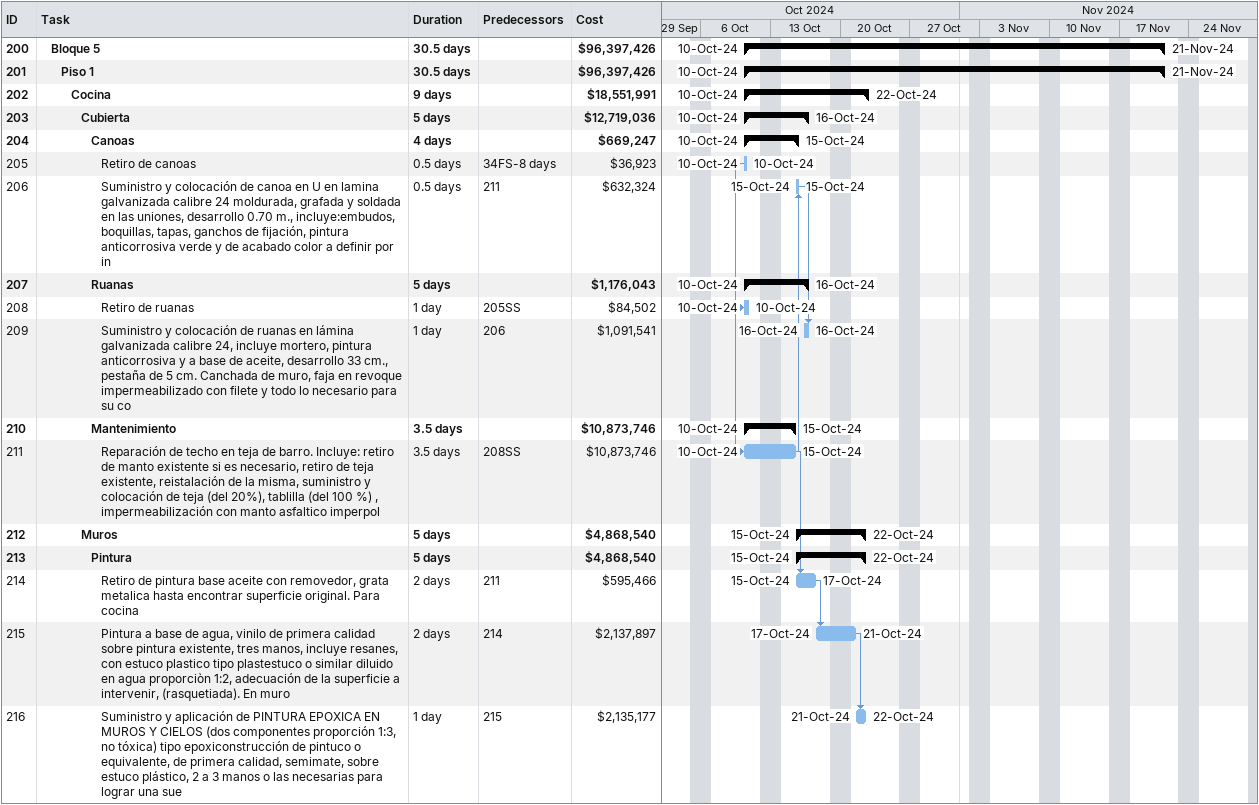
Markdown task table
| ID | Level | Task | Duration | Start | Finish | Predecessors | Cost ($) |
|---|---|---|---|---|---|---|---|
| 200 | 2 | **Bloque 5** | 30.5d | 2024-10-10 | 2024-11-21 |  | 96397426 |
| 201 | 3 | **Piso 1** | 30.5d | 2024-10-10 | 2024-11-21 |  | 96397426 |
| 202 | 4 | **Cocina** | 9d | 2024-10-10 | 2024-10-22 |  | 18551991 |
| 203 | 5 | **Cubierta** | 5d | 2024-10-10 | 2024-10-16 |  | 12719036 |
| 204 | 6 | **Canoas** | 4d | 2024-10-10 | 2024-10-15 |  | 669247 |
| 205 | 7 | Retiro de canoas | 0.5d | 2024-10-10 | 2024-10-10 | 34FS-8d | 36923 |
| 206 | 7 | Suministro y colocación de canoa en U en lamina galvanizada calibre 24 moldurada, grafada y soldada en las uniones, desarrollo 0.70 m., incluye:embudos, boquillas, tapas, ganchos de fijación, pintura anticorrosiva verde y de acabado color a definir por in | 0.5d | 2024-10-15 | 2024-10-15 | 211 | 632324 |
| 207 | 6 | **Ruanas** | 5d | 2024-10-10 | 2024-10-16 |  | 1176043 |
| 208 | 7 | Retiro de ruanas | 1d | 2024-10-10 | 2024-10-10 | 205SS | 84502 |
| 209 | 7 | Suministro y colocación de ruanas en lámina galvanizada calibre 24, incluye mortero, pintura anticorrosiva y a base de aceite, desarrollo 33 cm., pestaña de 5 cm. Canchada de muro, faja en revoque impermeabilizado con filete y todo lo necesario para su co | 1d | 2024-10-16 | 2024-10-16 | 206 | 1091541 |
| 210 | 6 | **Mantenimiento** | 3.5d | 2024-10-10 | 2024-10-15 |  | 10873746 |
| 211 | 7 | Reparación de techo en teja de barro. Incluye: retiro de manto existente si es necesario, retiro de teja existente, reistalación de la misma, suministro y colocación de teja (del 20%), tablilla (del 100 %) , impermeabilización con manto asfaltico imperpol | 3.5d | 2024-10-10 | 2024-10-15 | 208SS | 10873746 |
| 212 | 5 | **Muros** | 5d | 2024-10-15 | 2024-10-22 |  | 4868540 |
| 213 | 6 | **Pintura** | 5d | 2024-10-15 | 2024-10-22 |  | 4868540 |
| 214 | 7 | Retiro de pintura base aceite con removedor, grata metalica hasta encontrar superficie original. Para cocina | 2d | 2024-10-15 | 2024-10-17 | 211 | 595466 |
| 215 | 7 | Pintura a base de agua, vinilo de primera calidad sobre pintura existente, tres manos, incluye resanes, con estuco plastico tipo plastestuco o similar diluido en agua proporciòn 1:2, adecuación de la superficie a intervenir, (rasquetiada). En muro | 2d | 2024-10-17 | 2024-10-21 | 214 | 2137897 |
| 216 | 7 | Suministro y aplicación de PINTURA EPOXICA EN MUROS Y CIELOS (dos componentes proporción 1:3, no tóxica) tipo epoxiconstrucción de pintuco o equivalente, de primera calidad, semimate, sobre estuco plástico, 2 a 3 manos o las necesarias para lograr una sue | 1d | 2024-10-21 | 2024-10-22 | 215 | 2135177 |
